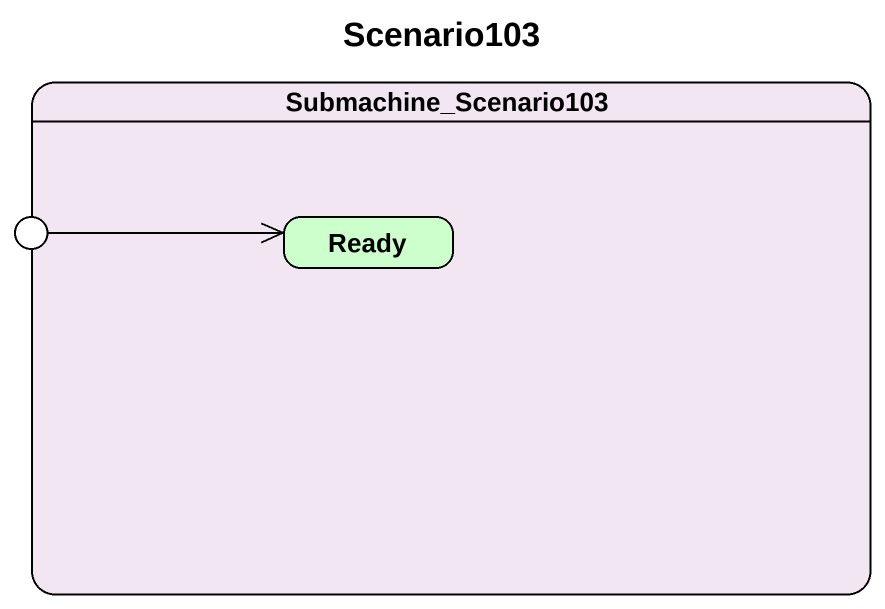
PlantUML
@startuml
title Scenario103
hide empty description
state Submachine_Scenario103 #F2E6F2 {
  state Ready #CCFFCC
}
state entry1 <<choice>> #6699FF
entry1 -right-> Ready
@enduml
